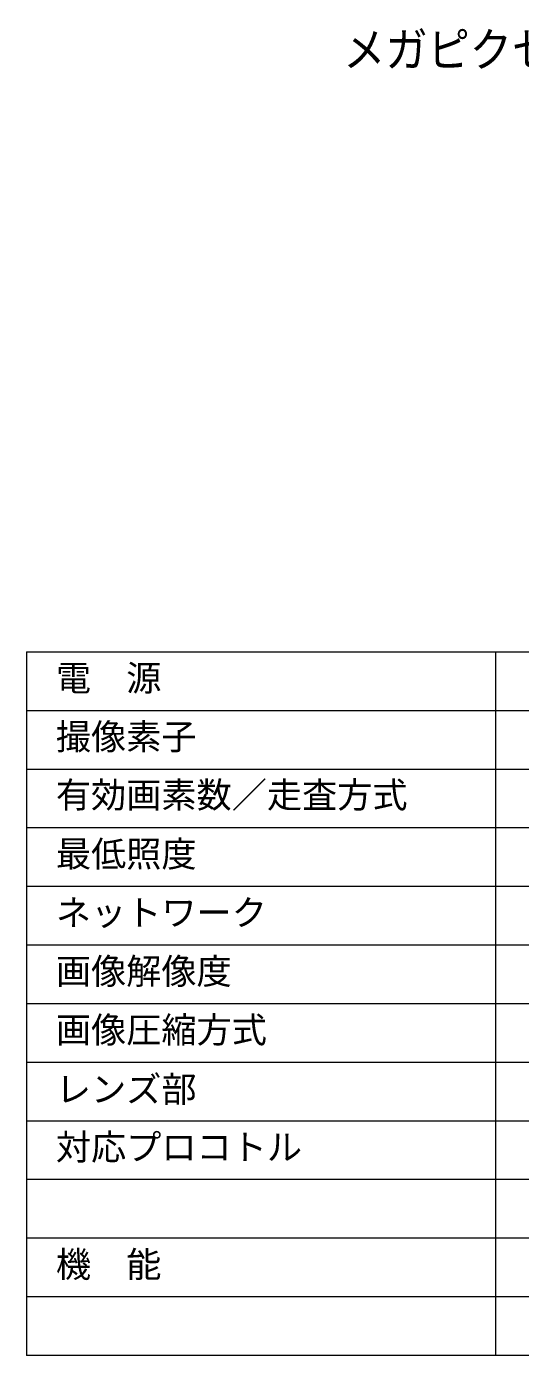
# Model space of a CAD drawing. Units: millimetres, scale not verified. Extents: x -63 to 62, y -57 to 57.
# Drawn here: x -62.5 to -20.4, y -56.5 to 56.8 of the extents above; entities that cross this region are included whole.
import ezdxf
from ezdxf.enums import TextEntityAlignment as Align

# ---------------------------------------------------------------- set-up
doc = ezdxf.new("R2010")
doc.units = ezdxf.units.MM
doc.header["$LTSCALE"] = 0.125
doc.layers.add('0-1_WAKU', color=1, linetype='Continuous', lineweight=18)
doc.layers.add('0-3_MOJI1', color=7, linetype='Continuous')
doc.styles.add('ＭＳ ゴシック', font='')
doc.styles.get('ＭＳ ゴシック').set_extended_font_data('MS Gothic')

msp = doc.modelspace()

# ---------------------------------------------------------------- linework, layer by layer
at = {"layer": '0-1_WAKU', "color": 4}
for p, q in [((-62.5165, 3.49), (62.4835, 3.49)), ((-62.5165, 3.49), (-62.5165, -56.51)), ((-22.5165, 3.49), (-22.5165, -56.51)), ((62.4835, -56.51), (-62.5165, -56.51))]:
    msp.add_line(p, q, dxfattribs=at)
at = {"layer": '0-1_WAKU'}
for p, q in [((-62.5165, -1.51), (62.4835, -1.51)), ((-62.5165, -6.51), (62.4835, -6.51)), ((-62.5165, -11.51), (62.4835, -11.51)), ((-62.5165, -16.51), (62.4835, -16.51)), ((-62.5165, -21.51), (62.4835, -21.51)), ((-62.5165, -26.51), (62.4835, -26.51)), ((-62.5165, -31.51), (62.4835, -31.51)), ((-62.5165, -36.51), (62.4835, -36.51)), ((62.4835, -41.51), (-62.5165, -41.51)), ((62.4835, -46.51), (-62.5165, -46.51)), ((62.4835, -51.51), (-62.5165, -51.51))]:
    msp.add_line(p, q, dxfattribs=at)

# ---------------------------------------------------------------- texts
at = {"layer": '0-3_MOJI1', "style": 'ＭＳ ゴシック', "width": 0.9}
msp.add_text('メガピクセルネットワークカメラ（埋込型金具付）', height=2.933, dxfattribs=at).set_placement((-35.5165, 52.49), align=Align.BOTTOM_LEFT)
at = {"layer": '0-3_MOJI1', "style": 'ＭＳ ゴシック'}
for s, p in [('電\u3000源', (-60.0165, -0.51)), ('撮像素子', (-60.0165, -5.51)), ('有効画素数／走査方式', (-60.0165, -10.4772)), ('最低照度', (-60.0165, -15.51)), ('ネットワーク', (-60.0165, -20.51)), ('画像解像度', (-60.0165, -25.51)), ('画像圧縮方式', (-60.0165, -30.51)), ('レンズ部', (-60.0165, -35.5643)), ('対応プロコトル', (-60.0165, -40.51)), ('機\u3000能', (-60.0165, -50.51))]:
    msp.add_text(s, height=2.199, dxfattribs=at).set_placement(p, align=Align.BOTTOM_LEFT)

doc.saveas('drawing.dxf')
